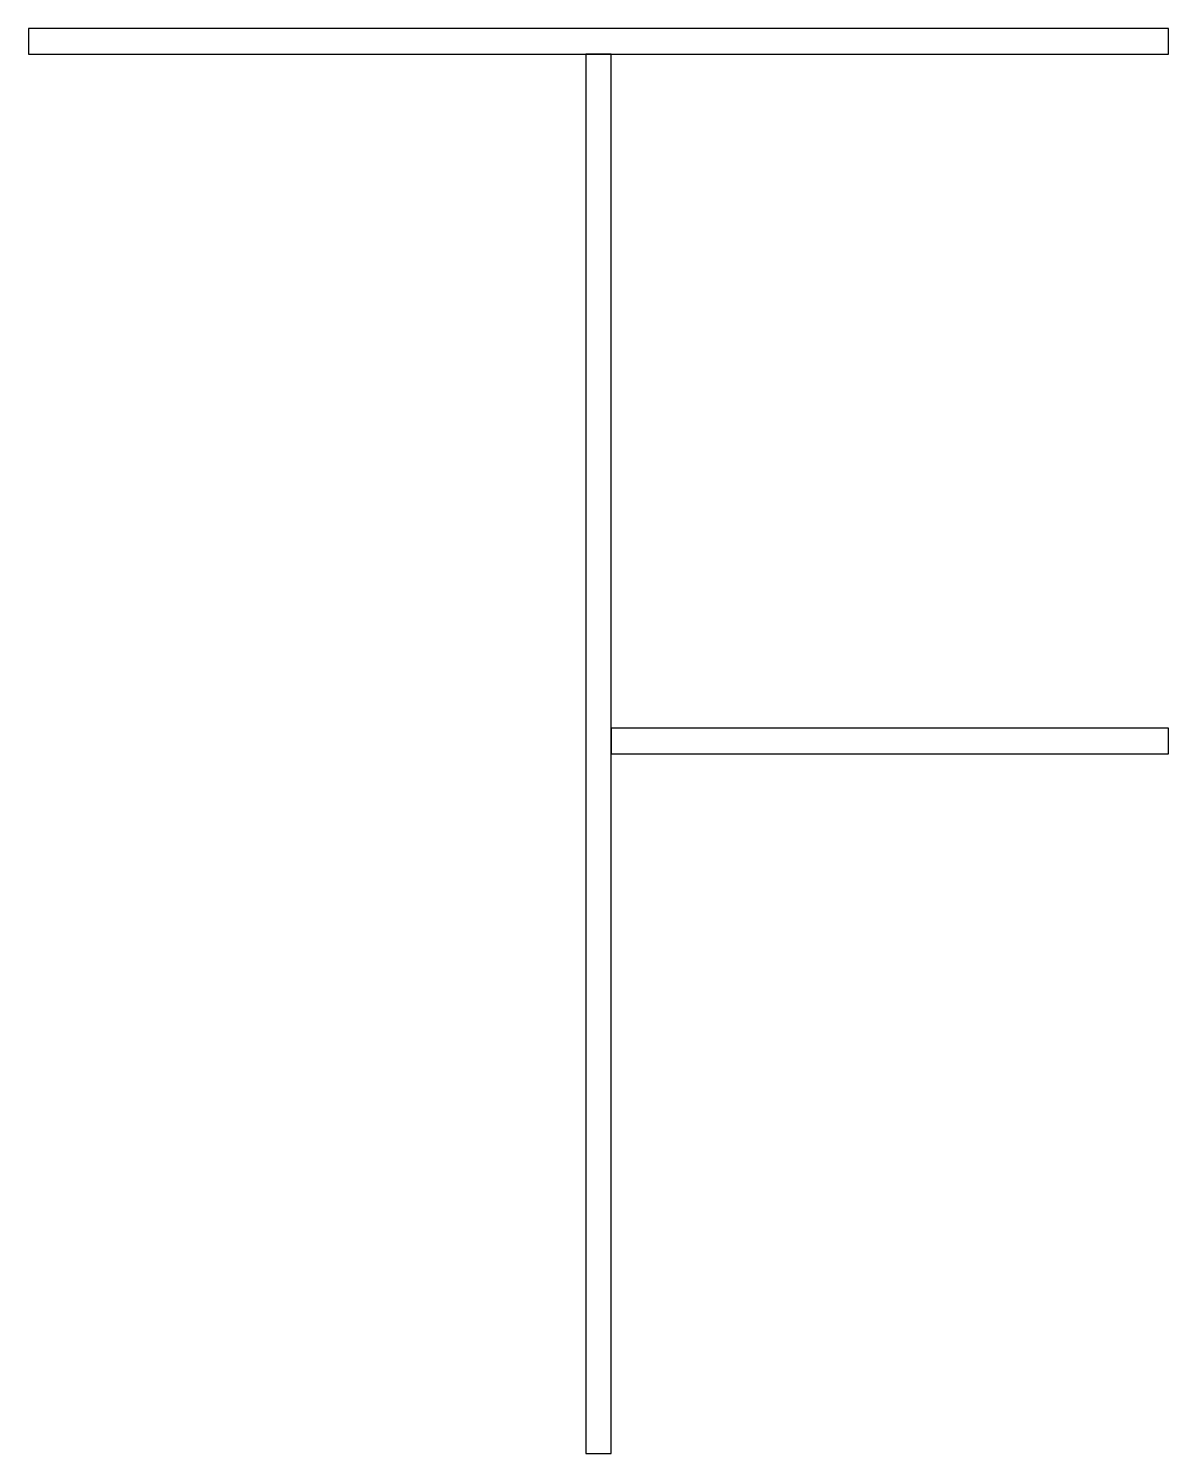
# Model space of a CAD drawing. Header units: millimetres. Extents: x 0 to 800, y 0 to 1000.
import ezdxf

# ---------------------------------------------------------------- set-up
doc = ezdxf.new("R2010")
doc.units = ezdxf.units.MM
doc.layers.add('柜体结构', color=7, linetype='Continuous')

# ---------------------------------------------------------------- blocks, each defined once
blk = doc.blocks.new('t1_NEW_501')
for points in [[(0, 982), (800, 982), (800, 1000), (0, 1000)], [(391, 0), (409, 0), (409, 982), (391, 982)]]:
    blk.add_lwpolyline(points, close=True)
at = {"layer": '柜体结构'}
blk.add_lwpolyline([(409, 491), (800, 491), (800, 509), (409, 509)], close=True, dxfattribs=at)

msp = doc.modelspace()

# ---------------------------------------------------------------- block references
msp.add_blockref('t1_NEW_501', (0, 0))

doc.saveas('drawing.dxf')
